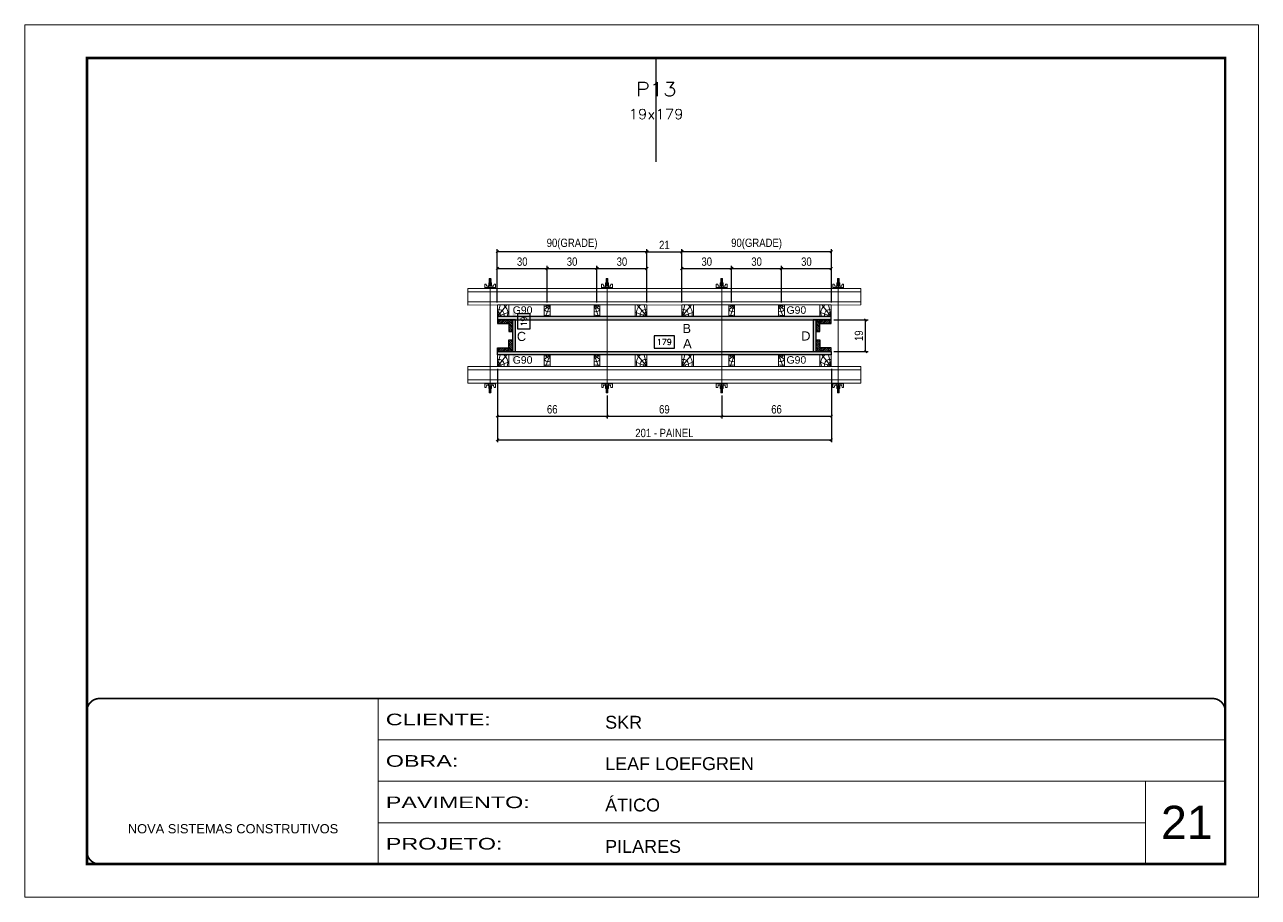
# Model space of a CAD drawing. Extents: x 14400 to 27878, y -21631 to 6985.
# Drawn here: x 14413 to 15898, y 192 to 1242 of the extents above; entities that cross this region are included whole.
import ezdxf
from ezdxf.enums import TextEntityAlignment as Align

# ---------------------------------------------------------------- set-up
doc = ezdxf.new("R2010")
doc.units = 0
for name, pattern in [('CONTINUO', [0]), ('DASHED', [0.75, 0.5, -0.25]), ('HIDDEN', [0.375, 0.25, -0.125])]:
    doc.linetypes.add(name, pattern=pattern)
for name, color, linetype, lineweight in [('CARIMBO', 255, 'Continuous', 9), ('Folhas', 255, 'Continuous', 9), ('Hachura', 251, 'Continuous', 9), ('Madeira', 126, 'Continuous', 18), ('Perfil Metálico', 224, 'Continuous', 18), ('SARRAFO DE PRESSAO', 251, 'DASHED', 9), ('Texto Seção', 7, 'Continuous', 15)]:
    doc.layers.add(name, color=color, linetype=linetype, lineweight=lineweight)
for name, color, linetype in [('CHAPA', 1, 'Continuous'), ('COTA', 241, 'Continuous'), ('MEIO_PONT', 93, 'Continuous'), ('SARRAFO', 251, 'Continuous'), ('Texto de Titulo', 7, 'Continuous'), ('Texto Qtd Sarr', 242, 'Continuous'), ('TEXTO_GERAL', 7, 'Continuous')]:
    doc.layers.add(name, color=color, linetype=linetype)
doc.styles.add('ARIAL', font='arial.ttf')
doc.styles.add('COTA TECNICA 2X', font='techl___.ttf', dxfattribs={"height": 10})
doc.styles.add('ROMANS', font='romans.shx')
doc.styles.add('SANSSERIF', font='sas_____.pfb')
doc.styles.add('Tecnologia', font='')
doc.styles.get('Tecnologia').set_extended_font_data('Forgotten Futurist')
doc.dimstyles.new('SECAO PILAR', dxfattribs={"dimtxt": 10, "dimasz": 3, "dimexe": 3, "dimexo": 3, "dimgap": 3, "dimtad": 1, "dimdec": 1, "dimlfac": 0.5, "dimzin": 12, "dimdsep": 46, "dimtxsty": 'COTA TECNICA 2X', "dimblk1": 'OBLIQUE', "dimblk2": 'OBLIQUE', "dimsah": 1, "dimcen": 0.9, "dimclrd": 256, "dimclre": 256, "dimclrt": 256, "dimadec": 1, "dimazin": 3, "dimtfac": 1, "dimtdec": 1, "dimtmove": 0, "dimatfit": 3, "dimfxl": 1, "dimtolj": 1, "dimtzin": 12, "dimarcsym": 0})
doc.dimstyles.new('SECÇÃO 2', dxfattribs={"dimtxt": 7, "dimasz": 6, "dimexe": 0.18, "dimexo": 2, "dimgap": -4, "dimtad": 3, "dimdec": 1, "dimlfac": 0.5, "dimzin": 12, "dimdsep": 46, "dimtxsty": 'ROMANS', "dimblk": 'ARCHTICK', "dimcen": 0.09, "dimse1": 1, "dimse2": 1, "dimsd1": 1, "dimsd2": 1, "dimclrd": 180, "dimclre": 5, "dimclrt": 1, "dimadec": 0, "dimazin": 3, "dimtfac": 1, "dimtdec": 1, "dimtofl": 0, "dimtmove": 0, "dimatfit": 3, "dimldrblk": 'ARCHTICK', "dimfxl": 1, "dimtolj": 1, "dimtzin": 0, "dimarcsym": 0})
pattern_1 = [(225, (5858.5154, -22042.8167), (1.12253202, -1.12253202), [])]

# ---------------------------------------------------------------- blocks, each defined once
blk = doc.blocks.new('9999999999')
at = {"color": 30, "linetype": 'CONTINUO'}
for p, q in [((98564.6, 34230.2), (98564.6, 34429.4)), ((98564.6, 34379.6), (99584, 34379.6)), ((98564.6, 34329.8), (99488, 34329.8)), ((99584, 34329.8), (99488, 34329.8)), ((99488, 34329.8), (99488, 34230.2)), ((98564.6, 34280), (99488, 34280))]:
    blk.add_line(p, q, dxfattribs=at)
at = {"color": 30, "linetype": 'CONTINUO', "const_width": 2}
blk.add_lwpolyline([(99584, 34230.2), (99584, 34414.4, 0.414214), (99569, 34429.4), (98229, 34429.4, 0.414214), (98214, 34414.4), (98214, 34245.2, 0.414214), (98229, 34230.2), (99584, 34230.2)], format="xyb", dxfattribs=at)
at = {"layer": 'Folhas'}
blk.add_lwpolyline([(98139, 34190.2), (99624, 34190.2), (99624, 35240.2), (98139, 35240.2)], close=True, dxfattribs=at)
at = {"layer": 'Folhas', "color": 30, "const_width": 3}
blk.add_lwpolyline([(98214, 34230.2), (99584, 34230.2), (99584, 35200.2), (98214, 35200.2)], close=True, dxfattribs=at)
at = {"color": 7, "linetype": 'Continuous', "ltscale": 5, "style": 'ARIAL'}
for s, height, p in [('SKR', 15.48, (98837.7, 34393.1)), ('LEAF LOEFGREN', 15.483, (98837.7, 34343.3)), ('ÁTICO', 15.48, (98837.7, 34293.5)), ('NOVA SISTEMAS CONSTRUTIVOS', 11.059, (98263.2, 34267.2)), ('PILARES', 15.48, (98837.7, 34243.7))]:
    blk.add_text(s, height=height, dxfattribs=at).set_placement(p)
at = {"layer": 'Folhas', "color": 7, "style": 'Tecnologia', "width": 1.5}
for s, p in [('CLIENTE:', (98573.7, 34397.2)), ('OBRA:', (98573.7, 34347.3)), ('PAVIMENTO:', (98573.7, 34297.5)), ('PROJETO:', (98573.7, 34247.7))]:
    blk.add_text(s, height=14, dxfattribs=at).set_placement(p)
blk = doc.blocks.new('*D1585')
at = {"layer": 'COTA', "color": 180, "lineweight": -2, "transparency": 16777216}
for p, q in [((15021.9, 893.8), (15006.9, 893.8)), ((15006.9, 893.8), (15006.9, 875.8)), ((15021.9, 875.8), (15021.9, 893.8)), ((15006.9, 875.8), (15021.9, 875.8))]:
    blk.add_line(p, q, dxfattribs=at)
at = {"layer": 'Defpoints', "color": 0, "transparency": 16777216}
for p in [(15021.8, 886.6), (15021.8, 848.6), (15025.9, 848.6)]:
    blk.add_point(p, dxfattribs=at)
at = {"layer": 'COTA', "color": 1, "transparency": 16777216, "insert": (15014.4, 884.8), "char_height": 7, "attachment_point": 5, "rotation": 90, "style": 'ROMANS'}
blk.add_mtext('\\A1;19', dxfattribs=at)
blk = doc.blocks.new('_ArchTick')
at = {"color": 0, "linetype": 'ByBlock', "const_width": 0.15}
blk.add_lwpolyline([(-0.5, -0.5), (0.5, 0.5)], dxfattribs=at)
blk = doc.blocks.new('*D1586')
at = {"layer": 'COTA', "color": 180, "lineweight": -2, "transparency": 16777216}
for p, q in [((15195.8, 867.6), (15171.1, 867.6)), ((15171.1, 867.6), (15171.1, 852.6)), ((15195.8, 852.6), (15195.8, 867.6)), ((15171.1, 852.6), (15195.8, 852.6))]:
    blk.add_line(p, q, dxfattribs=at)
at = {"layer": 'Defpoints', "color": 0, "transparency": 16777216}
for p in [(15004.5, 848.6), (15362.5, 848.6), (15362.5, 848.6)]:
    blk.add_point(p, dxfattribs=at)
at = {"layer": 'COTA', "color": 1, "transparency": 16777216, "insert": (15183.5, 860.1), "char_height": 7, "attachment_point": 5, "style": 'ROMANS'}
blk.add_mtext('\\A1;179', dxfattribs=at)
blk = doc.blocks.new('_Oblique')
at = {"color": 0, "linetype": 'ByBlock', "lineweight": -2}
blk.add_line((-0.5, -0.5), (0.5, 0.5), dxfattribs=at)
blk = doc.blocks.new('*D1587')
at = {"layer": 'COTA', "lineweight": -2, "transparency": 16777216}
for p, q in [((14982.5, 827.6), (14982.5, 739.4)), ((15384.5, 827.6), (15384.5, 739.4)), ((14982.5, 742.4), (15384.5, 742.4))]:
    blk.add_line(p, q, dxfattribs=at)
at = {"layer": 'Defpoints', "color": 0, "transparency": 16777216}
for p in [(14982.5, 830.6), (15384.5, 830.6), (15384.5, 742.4)]:
    blk.add_point(p, dxfattribs=at)
at = {"layer": 'COTA', "lineweight": -2, "transparency": 16777216, "xscale": 3, "yscale": 3, "zscale": 3, "rotation": 180}
blk.add_blockref('_Oblique', (14982.5, 742.4), dxfattribs=at)
at = {"layer": 'COTA', "lineweight": -2, "transparency": 16777216, "xscale": 3, "yscale": 3, "zscale": 3}
blk.add_blockref('_Oblique', (15384.5, 742.4), dxfattribs=at)
at = {"layer": 'COTA', "transparency": 16777216, "insert": (15183.5, 750.5), "char_height": 10, "attachment_point": 5, "style": 'COTA TECNICA 2X'}
blk.add_mtext('\\A1;201 - PAINEL', dxfattribs=at)
blk = doc.blocks.new('*D1588')
at = {"layer": 'COTA', "lineweight": -2, "transparency": 16777216}
for p, q in [((14982.5, 827.6), (14982.5, 767.9)), ((15114.5, 795.8), (15114.5, 767.9)), ((14982.5, 770.9), (15114.5, 770.9))]:
    blk.add_line(p, q, dxfattribs=at)
at = {"layer": 'Defpoints', "color": 0, "transparency": 16777216}
for p in [(14982.5, 830.6), (15114.5, 798.8), (15114.5, 770.9)]:
    blk.add_point(p, dxfattribs=at)
at = {"layer": 'COTA', "lineweight": -2, "transparency": 16777216, "xscale": 3, "yscale": 3, "zscale": 3, "rotation": 180}
blk.add_blockref('_Oblique', (14982.5, 770.9), dxfattribs=at)
at = {"layer": 'COTA', "lineweight": -2, "transparency": 16777216, "xscale": 3, "yscale": 3, "zscale": 3}
blk.add_blockref('_Oblique', (15114.5, 770.9), dxfattribs=at)
at = {"layer": 'COTA', "transparency": 16777216, "insert": (15048.5, 779), "char_height": 10, "attachment_point": 5, "style": 'COTA TECNICA 2X'}
blk.add_mtext('\\A1;66', dxfattribs=at)
blk = doc.blocks.new('*D1589')
at = {"layer": 'COTA', "lineweight": -2, "transparency": 16777216}
for p, q in [((15384.5, 827.6), (15384.5, 767.9)), ((15252.5, 795.8), (15252.5, 767.9)), ((15252.5, 770.9), (15384.5, 770.9))]:
    blk.add_line(p, q, dxfattribs=at)
at = {"layer": 'Defpoints', "color": 0, "transparency": 16777216}
for p in [(15384.5, 830.6), (15252.5, 798.8), (15384.5, 770.9)]:
    blk.add_point(p, dxfattribs=at)
at = {"layer": 'COTA', "lineweight": -2, "transparency": 16777216, "xscale": 3, "yscale": 3, "zscale": 3, "rotation": 180}
blk.add_blockref('_Oblique', (15252.5, 770.9), dxfattribs=at)
at = {"layer": 'COTA', "lineweight": -2, "transparency": 16777216, "xscale": 3, "yscale": 3, "zscale": 3}
blk.add_blockref('_Oblique', (15384.5, 770.9), dxfattribs=at)
at = {"layer": 'COTA', "transparency": 16777216, "insert": (15318.5, 779), "char_height": 10, "attachment_point": 5, "style": 'COTA TECNICA 2X'}
blk.add_mtext('\\A1;66', dxfattribs=at)
blk = doc.blocks.new('C')
at = {"layer": 'Hachura', "color": 0}
for p, q in [((0, 3.22), (0, -3.22)), ((0.45, 3.22), (0, 3.22)), ((0.46, 3.16), (0, 3.16)), ((0.46, 3.05), (0, 3.05)), ((0.46, 2.88), (0, 2.88)), ((0, 2.75), (0, -1.16)), ((0.46, 2.65), (0, 2.65)), ((0.46, 2.23), (0, 2.23)), ((0.46, 1.51), (0, 1.51)), ((0.39, 0.49), (0.17, 0.49)), ((0.45, -3.23), (0.45, 3.22)), ((0.45, 3.22), (2.58, 3.22)), ((1.74, 0.97), (0.45, 0.97)), ((1.45, 0.1), (0.45, 0.1)), ((1.35, 1.94), (1.35, 0.96)), ((2.58, 2.39), (1.47, 2.09)), ((1.74, -0.97), (1.74, 0.97)), ((1.74, 0.97), (1.74, 0.84)), ((1.74, 0.97), (1.74, 0.84)), ((1.74, 0.84), (3.35, 0.84)), ((3.35, 0.45), (1.74, 0.45)), ((2.58, 3.22), (2.58, 2.39)), ((3.32, 0.84), (3.32, -0.84)), ((3.35, 0.84), (3.35, -0.84)), ((3.68, 0.45), (3.35, 0.45)), ((3.84, -0.52), (3.35, 0.45)), ((3.35, 0.06), (3.67, -0.57)), ((3.68, 0.45), (4.16, -0.52)), ((3.72, 0.5), (4.25, -0.57)), ((4.37, -0.55), (3.83, 0.53)), ((4.15, 0.45), (3.93, 0.45)), ((4.42, -0.52), (3.93, 0.45)), ((4.15, 0.45), (4.26, 0.45)), ((4.26, 0.45), (4.74, -0.52)), ((4.3, 0.5), (4.83, -0.57)), ((4.95, -0.55), (4.41, 0.53)), ((4.51, 0.45), (4.84, 0.45)), ((5, -0.52), (4.51, 0.45)), ((4.84, 0.45), (5.32, -0.52)), ((4.88, 0.5), (5.41, -0.57)), ((5.53, -0.55), (4.99, 0.53)), ((5.58, -0.52), (5.09, 0.45)), ((5.42, 0.45), (5.09, 0.45)), ((5.58, -0.52), (5.09, 0.45)), ((5.42, 0.45), (5.74, -0.19)), ((5.46, 0.5), (5.74, -0.07)), ((5.74, 0.19), (5.57, 0.53)), ((5.74, 0.32), (5.68, 0.45)), ((5.68, 0.45), (5.74, 0.45)), ((5.74, 0.45), (5.9, 0.29)), ((5.74, 0.45), (5.74, -0.52)), ((5.9, -0.36), (5.9, 0.29)), ((0.45, 0), (0, 0)), ((0.46, -1.52), (0, -1.52)), ((0.46, -2.23), (0, -2.23)), ((0.46, -2.65), (0, -2.65)), ((0.46, -2.88), (0, -2.88)), ((0.46, -3.05), (0, -3.05)), ((0.46, -3.16), (0, -3.16)), ((0, -3.22), (2.57, -3.22)), ((0.08, -0.48), (0.29, -0.48)), ((0.29, -0.48), (0.4, -0.48)), ((0.45, 0), (0.45, -0.97)), ((0.45, -0.16), (1.45, -0.16)), ((0.45, -0.65), (0.45, -0.32)), ((0.45, -3.23), (0.45, -0.65)), ((0.45, -0.97), (1.74, -0.97)), ((1.35, -1.94), (1.35, -0.97)), ((2.58, -2.39), (1.47, -2.1)), ((3.35, -0.32), (1.74, -0.32)), ((3.35, -0.84), (1.74, -0.84)), ((2.58, -3.23), (2.58, -2.39)), ((3.35, -0.07), (3.58, -0.52)), ((3.35, -0.52), (3.58, -0.52)), ((3.84, -0.52), (4.16, -0.52)), ((4.42, -0.52), (4.74, -0.52)), ((4.63, -0.52), (4.74, -0.52)), ((5, -0.52), (5.32, -0.52)), ((5.58, -0.52), (5.74, -0.52)), ((5.74, -0.52), (5.9, -0.36)), ((5.74, -0.52), (5.74, -0.52))]:
    blk.add_line(p, q, dxfattribs=at)
for centre, radius, start, end in [((1.52, 1.94), 0.161, 104.74356, 180), ((1.44, -0.03), 0.129, 272.69497, 87.30503), ((3.81, 0.39), 0.143, 25.56881, 154.43119), ((4.39, 0.39), 0.143, 25.56881, 154.43119), ((4.97, 0.39), 0.143, 25.56881, 154.43119), ((5.55, 0.39), 0.143, 25.56881, 154.43119), ((0.17, -0.37), 0.174, 221.74404, 317.85924), ((1.52, -1.94), 0.161, 180, 255.25644), ((3.71, -0.4), 0.174, 222.14076, 318.25596), ((4.29, -0.4), 0.174, 222.14076, 318.25596), ((4.87, -0.4), 0.174, 222.14076, 318.25596), ((5.45, -0.4), 0.174, 222.14076, 318.25596), ((5.61, -0.4), 0.174, 317.85924, 318.25596)]:
    blk.add_arc(centre, radius, start, end, dxfattribs=at)
blk = doc.blocks.new('*D1590')
at = {"layer": 'COTA', "lineweight": -2, "transparency": 16777216}
for p, q in [((15114.5, 795.8), (15114.5, 767.9)), ((15252.5, 795.8), (15252.5, 767.9)), ((15114.5, 770.9), (15252.5, 770.9))]:
    blk.add_line(p, q, dxfattribs=at)
at = {"layer": 'Defpoints', "color": 0, "transparency": 16777216}
for p in [(15114.5, 798.8), (15252.5, 798.8), (15252.5, 770.9)]:
    blk.add_point(p, dxfattribs=at)
at = {"layer": 'COTA', "lineweight": -2, "transparency": 16777216, "xscale": 3, "yscale": 3, "zscale": 3, "rotation": 180}
blk.add_blockref('_Oblique', (15114.5, 770.9), dxfattribs=at)
at = {"layer": 'COTA', "lineweight": -2, "transparency": 16777216, "xscale": 3, "yscale": 3, "zscale": 3}
blk.add_blockref('_Oblique', (15252.5, 770.9), dxfattribs=at)
at = {"layer": 'COTA', "transparency": 16777216, "insert": (15183.5, 779), "char_height": 10, "attachment_point": 5, "style": 'COTA TECNICA 2X'}
blk.add_mtext('\\A1;69', dxfattribs=at)
blk = doc.blocks.new('*D1591')
at = {"layer": 'COTA', "lineweight": -2, "transparency": 16777216}
for p, q in [((15204.5, 907.6), (15204.5, 951.5)), ((15264.5, 907.6), (15264.5, 951.5)), ((15204.5, 948.5), (15264.5, 948.5))]:
    blk.add_line(p, q, dxfattribs=at)
at = {"layer": 'Defpoints', "color": 0, "transparency": 16777216}
for p in [(15264.5, 948.5), (15204.5, 904.6), (15264.5, 904.6)]:
    blk.add_point(p, dxfattribs=at)
at = {"layer": 'COTA', "lineweight": -2, "transparency": 16777216, "xscale": 3, "yscale": 3, "zscale": 3, "rotation": 180}
blk.add_blockref('_Oblique', (15204.5, 948.5), dxfattribs=at)
at = {"layer": 'COTA', "lineweight": -2, "transparency": 16777216, "xscale": 3, "yscale": 3, "zscale": 3}
blk.add_blockref('_Oblique', (15264.5, 948.5), dxfattribs=at)
at = {"layer": 'COTA', "transparency": 16777216, "insert": (15234.5, 956.7), "char_height": 10, "attachment_point": 5, "style": 'COTA TECNICA 2X'}
blk.add_mtext('\\A1;30', dxfattribs=at)
blk = doc.blocks.new('*D1592')
at = {"layer": 'COTA', "lineweight": -2, "transparency": 16777216}
for p, q in [((15264.5, 907.6), (15264.5, 951.5)), ((15324.5, 907.6), (15324.5, 951.5)), ((15264.5, 948.5), (15324.5, 948.5))]:
    blk.add_line(p, q, dxfattribs=at)
at = {"layer": 'Defpoints', "color": 0, "transparency": 16777216}
for p in [(15324.5, 948.5), (15264.5, 904.6), (15324.5, 904.6)]:
    blk.add_point(p, dxfattribs=at)
at = {"layer": 'COTA', "lineweight": -2, "transparency": 16777216, "xscale": 3, "yscale": 3, "zscale": 3, "rotation": 180}
blk.add_blockref('_Oblique', (15264.5, 948.5), dxfattribs=at)
at = {"layer": 'COTA', "lineweight": -2, "transparency": 16777216, "xscale": 3, "yscale": 3, "zscale": 3}
blk.add_blockref('_Oblique', (15324.5, 948.5), dxfattribs=at)
at = {"layer": 'COTA', "transparency": 16777216, "insert": (15294.5, 956.7), "char_height": 10, "attachment_point": 5, "style": 'COTA TECNICA 2X'}
blk.add_mtext('\\A1;30', dxfattribs=at)
blk = doc.blocks.new('*D1593')
at = {"layer": 'COTA', "lineweight": -2, "transparency": 16777216}
for p, q in [((15324.5, 907.6), (15324.5, 951.5)), ((15384.5, 907.6), (15384.5, 951.5)), ((15324.5, 948.5), (15384.5, 948.5))]:
    blk.add_line(p, q, dxfattribs=at)
at = {"layer": 'Defpoints', "color": 0, "transparency": 16777216}
for p in [(15384.5, 948.5), (15324.5, 904.6), (15384.5, 904.6)]:
    blk.add_point(p, dxfattribs=at)
at = {"layer": 'COTA', "lineweight": -2, "transparency": 16777216, "xscale": 3, "yscale": 3, "zscale": 3, "rotation": 180}
blk.add_blockref('_Oblique', (15324.5, 948.5), dxfattribs=at)
at = {"layer": 'COTA', "lineweight": -2, "transparency": 16777216, "xscale": 3, "yscale": 3, "zscale": 3}
blk.add_blockref('_Oblique', (15384.5, 948.5), dxfattribs=at)
at = {"layer": 'COTA', "transparency": 16777216, "insert": (15354.5, 956.7), "char_height": 10, "attachment_point": 5, "style": 'COTA TECNICA 2X'}
blk.add_mtext('\\A1;30', dxfattribs=at)
blk = doc.blocks.new('*D1594')
at = {"layer": 'COTA', "lineweight": -2, "transparency": 16777216}
for p, q in [((15204.5, 907.6), (15204.5, 971.7)), ((15384.5, 968.7), (15204.5, 968.7)), ((15384.5, 907.6), (15384.5, 971.7))]:
    blk.add_line(p, q, dxfattribs=at)
at = {"layer": 'Defpoints', "color": 0, "transparency": 16777216}
for p in [(15204.5, 968.7), (15204.5, 904.6), (15384.5, 904.6)]:
    blk.add_point(p, dxfattribs=at)
at = {"layer": 'COTA', "lineweight": -2, "transparency": 16777216, "xscale": 3, "yscale": 3, "zscale": 3, "rotation": 180}
blk.add_blockref('_Oblique', (15204.5, 968.7), dxfattribs=at)
at = {"layer": 'COTA', "lineweight": -2, "transparency": 16777216, "xscale": 3, "yscale": 3, "zscale": 3}
blk.add_blockref('_Oblique', (15384.5, 968.7), dxfattribs=at)
at = {"layer": 'COTA', "transparency": 16777216, "insert": (15294.5, 977.9), "char_height": 10, "attachment_point": 5, "style": 'COTA TECNICA 2X'}
blk.add_mtext('\\A1;90(GRADE)', dxfattribs=at)
blk = doc.blocks.new('*D1595')
at = {"layer": 'COTA', "lineweight": -2, "transparency": 16777216}
for p, q in [((15387.5, 886.6), (15428.8, 886.6)), ((15425.8, 848.6), (15425.8, 886.6)), ((15387.5, 848.6), (15428.8, 848.6))]:
    blk.add_line(p, q, dxfattribs=at)
at = {"layer": 'Defpoints', "color": 0, "transparency": 16777216}
for p in [(15384.5, 886.6), (15425.8, 886.6), (15384.5, 848.6)]:
    blk.add_point(p, dxfattribs=at)
at = {"layer": 'COTA', "lineweight": -2, "transparency": 16777216, "xscale": 3, "yscale": 3, "zscale": 3}
for p, rotation in [((15425.8, 886.6), 90), ((15425.8, 848.6), 270)]:
    blk.add_blockref('_Oblique', p, dxfattribs=dict(at, rotation=rotation))
at = {"layer": 'COTA', "transparency": 16777216, "insert": (15417.7, 867.6), "char_height": 10, "attachment_point": 5, "rotation": 90, "style": 'COTA TECNICA 2X'}
blk.add_mtext('\\A1;19', dxfattribs=at)
blk = doc.blocks.new('PONTALETE')
at = {"layer": 'Madeira'}
for q in [(2.71, 7), (7, 5.76), (7, 1.74)]:
    blk.add_line((0, 0), q, dxfattribs=at)
blk.add_lwpolyline([(0, 0), (7, 0), (7, 7), (0, 7)], close=True, dxfattribs=at)
for centre, radius, start, end in [((2.04, 0.06), 6.23, 37.28179, 109.09128), ((1.09, 0.9), 3.19, 343.60304, 109.98471), ((-0.21, -0.78), 3.09, 14.63219, 86.0383)]:
    blk.add_arc(centre, radius, start, end, dxfattribs=at)
blk = doc.blocks.new('MEIO PONTALETE')
at = {"layer": 'Madeira'}
for q in [(2.71, 7), (3.5, 2.88), (3.5, 0.87)]:
    blk.add_line((0, 0), q, dxfattribs=at)
blk.add_lwpolyline([(0, 0), (3.5, 0), (3.5, 7), (0, 7)], close=True, dxfattribs=at)
for centre, radius, start, end in [((2.04, 0.06), 6.23, 76.44987, 109.09128), ((1.09, 0.9), 3.19, 40.90626, 109.98471), ((-0.21, -0.78), 3.09, 14.63219, 86.0383)]:
    blk.add_arc(centre, radius, start, end, dxfattribs=at)
blk = doc.blocks.new('*D1596')
at = {"layer": 'COTA', "lineweight": -2, "transparency": 16777216}
for p, q in [((14982.4, 907.6), (14982.4, 951.5)), ((15042.4, 907.6), (15042.4, 951.5)), ((14982.4, 948.5), (15042.4, 948.5))]:
    blk.add_line(p, q, dxfattribs=at)
at = {"layer": 'Defpoints', "color": 0, "transparency": 16777216}
for p in [(15042.4, 948.5), (14982.4, 904.6), (15042.4, 904.6)]:
    blk.add_point(p, dxfattribs=at)
at = {"layer": 'COTA', "lineweight": -2, "transparency": 16777216, "xscale": 3, "yscale": 3, "zscale": 3, "rotation": 180}
blk.add_blockref('_Oblique', (14982.4, 948.5), dxfattribs=at)
at = {"layer": 'COTA', "lineweight": -2, "transparency": 16777216, "xscale": 3, "yscale": 3, "zscale": 3}
blk.add_blockref('_Oblique', (15042.4, 948.5), dxfattribs=at)
at = {"layer": 'COTA', "transparency": 16777216, "insert": (15012.4, 956.7), "char_height": 10, "attachment_point": 5, "style": 'COTA TECNICA 2X'}
blk.add_mtext('\\A1;30', dxfattribs=at)
blk = doc.blocks.new('*D1597')
at = {"layer": 'COTA', "lineweight": -2, "transparency": 16777216}
for p, q in [((15042.4, 907.6), (15042.4, 951.5)), ((15102.4, 907.6), (15102.4, 951.5)), ((15042.4, 948.5), (15102.4, 948.5))]:
    blk.add_line(p, q, dxfattribs=at)
at = {"layer": 'Defpoints', "color": 0, "transparency": 16777216}
for p in [(15102.4, 948.5), (15042.4, 904.6), (15102.4, 904.6)]:
    blk.add_point(p, dxfattribs=at)
at = {"layer": 'COTA', "lineweight": -2, "transparency": 16777216, "xscale": 3, "yscale": 3, "zscale": 3, "rotation": 180}
blk.add_blockref('_Oblique', (15042.4, 948.5), dxfattribs=at)
at = {"layer": 'COTA', "lineweight": -2, "transparency": 16777216, "xscale": 3, "yscale": 3, "zscale": 3}
blk.add_blockref('_Oblique', (15102.4, 948.5), dxfattribs=at)
at = {"layer": 'COTA', "transparency": 16777216, "insert": (15072.4, 956.7), "char_height": 10, "attachment_point": 5, "style": 'COTA TECNICA 2X'}
blk.add_mtext('\\A1;30', dxfattribs=at)
blk = doc.blocks.new('*D1598')
at = {"layer": 'COTA', "lineweight": -2, "transparency": 16777216}
for p, q in [((15102.4, 907.6), (15102.4, 951.5)), ((15162.4, 907.6), (15162.4, 951.5)), ((15102.4, 948.5), (15162.4, 948.5))]:
    blk.add_line(p, q, dxfattribs=at)
at = {"layer": 'Defpoints', "color": 0, "transparency": 16777216}
for p in [(15162.4, 948.5), (15102.4, 904.6), (15162.4, 904.6)]:
    blk.add_point(p, dxfattribs=at)
at = {"layer": 'COTA', "lineweight": -2, "transparency": 16777216, "xscale": 3, "yscale": 3, "zscale": 3, "rotation": 180}
blk.add_blockref('_Oblique', (15102.4, 948.5), dxfattribs=at)
at = {"layer": 'COTA', "lineweight": -2, "transparency": 16777216, "xscale": 3, "yscale": 3, "zscale": 3}
blk.add_blockref('_Oblique', (15162.4, 948.5), dxfattribs=at)
at = {"layer": 'COTA', "transparency": 16777216, "insert": (15132.4, 956.7), "char_height": 10, "attachment_point": 5, "style": 'COTA TECNICA 2X'}
blk.add_mtext('\\A1;30', dxfattribs=at)
blk = doc.blocks.new('*D1599')
at = {"layer": 'COTA', "lineweight": -2, "transparency": 16777216}
for p, q in [((14982.4, 907.6), (14982.4, 971.7)), ((15162.4, 968.7), (14982.4, 968.7)), ((15162.4, 907.6), (15162.4, 971.7))]:
    blk.add_line(p, q, dxfattribs=at)
at = {"layer": 'Defpoints', "color": 0, "transparency": 16777216}
for p in [(14982.4, 968.7), (14982.4, 904.6), (15162.4, 904.6)]:
    blk.add_point(p, dxfattribs=at)
at = {"layer": 'COTA', "lineweight": -2, "transparency": 16777216, "xscale": 3, "yscale": 3, "zscale": 3, "rotation": 180}
blk.add_blockref('_Oblique', (14982.4, 968.7), dxfattribs=at)
at = {"layer": 'COTA', "lineweight": -2, "transparency": 16777216, "xscale": 3, "yscale": 3, "zscale": 3}
blk.add_blockref('_Oblique', (15162.4, 968.7), dxfattribs=at)
at = {"layer": 'COTA', "transparency": 16777216, "insert": (15072.4, 977.9), "char_height": 10, "attachment_point": 5, "style": 'COTA TECNICA 2X'}
blk.add_mtext('\\A1;90(GRADE)', dxfattribs=at)
blk = doc.blocks.new('*D1600')
at = {"layer": 'COTA', "lineweight": -2, "transparency": 16777216}
for p, q in [((15162.5, 907.6), (15162.5, 971.7)), ((15162.5, 968.7), (15204.5, 968.7)), ((15204.5, 907.6), (15204.5, 971.7))]:
    blk.add_line(p, q, dxfattribs=at)
at = {"layer": 'Defpoints', "color": 0, "transparency": 16777216}
for p in [(15204.5, 968.7), (15162.5, 904.6), (15204.5, 904.6)]:
    blk.add_point(p, dxfattribs=at)
at = {"layer": 'COTA', "lineweight": -2, "transparency": 16777216, "xscale": 3, "yscale": 3, "zscale": 3, "rotation": 180}
blk.add_blockref('_Oblique', (15162.5, 968.7), dxfattribs=at)
at = {"layer": 'COTA', "lineweight": -2, "transparency": 16777216, "xscale": 3, "yscale": 3, "zscale": 3}
blk.add_blockref('_Oblique', (15204.5, 968.7), dxfattribs=at)
at = {"layer": 'COTA', "transparency": 16777216, "insert": (15183.5, 976.8), "char_height": 10, "attachment_point": 5, "style": 'COTA TECNICA 2X'}
blk.add_mtext('\\A1;21', dxfattribs=at)
blk = doc.blocks.new('titulo1')
at = {"layer": 'Defpoints', "color": 252, "linetype": 'HIDDEN', "ltscale": 2}
blk.add_line((0, 0), (0, 125), dxfattribs=at)
at = {"layer": 'Defpoints', "style": 'ROMANS', "oblique": 15}
blk.add_attdef('FOLHA', text='', height=10, dxfattribs=at).set_placement((0, 15.6), align=Align.MIDDLE_CENTER)
at = {"layer": 'Texto Qtd Sarr', "color": 3, "style": 'ROMANS', "oblique": 15}
for tag, height, p in [('TITULO', 17, (0, 71.4)), ('SEÇÃO', 12, (0, 41.5))]:
    blk.add_attdef(tag, text='', height=height, dxfattribs=at).set_placement(p, align=Align.MIDDLE_CENTER)

msp = doc.modelspace()

# ---------------------------------------------------------------- hatches: boundary and pattern name
at = {"layer": 'Hachura'}
h = msp.add_hatch(color=256, dxfattribs=at)
h.dxf.hatch_style = 1
h.paths.add_polyline_path([(15000.867, 836.591), (15004.467, 836.591), (15004.467, 895.591), (15000.867, 895.591)])
h = msp.add_hatch(color=256, dxfattribs=at)
h.dxf.hatch_style = 1
h.paths.add_polyline_path([(15384.467, 886.591), (15384.467, 890.591), (14982.467, 890.591), (14982.467, 886.591)])
h = msp.add_hatch(dxfattribs=at)
h.set_pattern_fill('ANSI31', color=256, scale=0.5, angle=180, style=0)
h.set_pattern_definition(pattern_1)
h.paths.add_polyline_path([(14996.467, 886.591), (14996.467, 882.191), (14982.467, 882.191), (14982.467, 886.591)])
h = msp.add_hatch(dxfattribs=at)
h.set_pattern_fill('ANSI31', color=256, scale=0.5, angle=270, style=0)
h.set_pattern_definition([(315, (37892.2754, -8616.3604), (1.12253202, 1.12253202), [])])
h.paths.add_polyline_path([(15000.867, 872.591), (14996.467, 872.591), (14996.467, 886.591), (15000.867, 886.591)])
h = msp.add_hatch(color=256, dxfattribs=at)
h.dxf.hatch_style = 1
h.paths.add_polyline_path([(15362.467, 848.591), (15366.067, 848.591), (15366.067, 886.591), (15362.467, 886.591)])
h = msp.add_hatch(dxfattribs=at)
h.set_pattern_fill('ANSI31', color=256, scale=0.5, angle=270, style=0)
h.set_pattern_definition([(315, (38261.8754, -8616.3604), (1.12253202, 1.12253202), [])])
h.paths.add_polyline_path([(15370.467, 872.591), (15366.067, 872.591), (15366.067, 886.591), (15370.467, 886.591)])
h = msp.add_hatch(dxfattribs=at)
h.set_pattern_fill('ANSI31', color=256, scale=0.5, angle=180, style=0)
h.set_pattern_definition([(225, (6246.5154, -22042.8167), (1.12253202, -1.12253202), [])])
h.paths.add_polyline_path([(15384.467, 886.591), (15384.467, 882.191), (15370.467, 882.191), (15370.467, 886.591)])
h = msp.add_hatch(dxfattribs=at)
h.set_pattern_fill('ANSI31', color=256, scale=0.5, angle=270, style=0)
h.set_pattern_definition([(315, (37892.2754, -8604.3604), (1.12253202, 1.12253202), [])])
h.paths.add_polyline_path([(15000.867, 862.591), (14996.467, 862.591), (14996.467, 848.591), (15000.867, 848.591)])
h = msp.add_hatch(dxfattribs=at)
h.set_pattern_fill('ANSI31', color=256, scale=0.5, angle=270, style=0)
h.set_pattern_definition([(315, (38261.8754, -8604.3604), (1.12253202, 1.12253202), [])])
h.paths.add_polyline_path([(15370.467, 862.591), (15366.067, 862.591), (15366.067, 848.591), (15370.467, 848.591)])
h = msp.add_hatch(dxfattribs=at)
h.set_pattern_fill('ANSI31', color=256, scale=0.5, angle=180, style=0)
h.set_pattern_definition(pattern_1)
h.paths.add_polyline_path([(14996.467, 848.591), (14996.467, 852.991), (14982.467, 852.991), (14982.467, 848.591)])
h = msp.add_hatch(color=256, dxfattribs=at)
h.dxf.hatch_style = 1
h.paths.add_polyline_path([(15384.467, 848.591), (15384.467, 844.591), (14982.467, 844.591), (14982.467, 848.591)])
h = msp.add_hatch(dxfattribs=at)
h.set_pattern_fill('ANSI31', color=256, scale=0.5, angle=180, style=0)
h.set_pattern_definition([(225, (5881.5154, -22042.8167), (1.12253202, -1.12253202), [])])
h.paths.add_polyline_path([(15370.467, 848.591), (15370.467, 852.991), (15384.467, 852.991), (15384.467, 848.591)])

# ---------------------------------------------------------------- linework, layer by layer
at = {"layer": 'CHAPA'}
for points in [[(15384.467, 886.591), (15384.467, 890.591), (14982.467, 890.591), (14982.467, 886.591)], [(15362.467, 848.591), (15366.067, 848.591), (15366.067, 886.591), (15362.467, 886.591)], [(15384.467, 848.591), (15384.467, 844.591), (14982.467, 844.591), (14982.467, 848.591)]]:
    msp.add_lwpolyline(points, close=True, dxfattribs=at)
msp.add_lwpolyline([(15000.867, 848.591), (15004.467, 848.591), (15004.467, 886.591), (15000.867, 886.591), (15000.867, 848.591)], dxfattribs=at)
at = {"layer": 'Hachura'}
for p, q in [((14973.778, 799.821), (14973.778, 931.562)), ((15114.468, 799.821), (15114.468, 931.562)), ((15252.468, 799.821), (15252.468, 931.562)), ((15392.856, 799.821), (15392.856, 931.562))]:
    msp.add_line(p, q, dxfattribs=at)
at = {"layer": 'Madeira'}
for points in [[(14982.467, 890.591), (14982.467, 904.591), (15162.467, 904.591), (15162.467, 890.591)], [(15204.467, 890.591), (15204.467, 904.591), (15384.467, 904.591), (15384.467, 890.591)], [(14982.467, 830.591), (14982.467, 844.591), (15162.467, 844.591), (15162.467, 830.591)], [(15204.467, 830.591), (15204.467, 844.591), (15384.467, 844.591), (15384.467, 830.591)]]:
    msp.add_lwpolyline(points, close=True, dxfattribs=at)
at = {"layer": 'Perfil Metálico'}
for p, q in [((15420.185, 920.532), (14946.749, 920.532)), ((15420.185, 908.532), (14946.749, 908.532)), ((15420.185, 826.591), (14946.749, 826.591)), ((15420.185, 814.591), (14946.749, 814.591))]:
    msp.add_line(p, q, dxfattribs=at)
for points in [[(15420.185, 904.592), (15420.185, 924.592), (14946.749, 924.532), (14946.749, 904.532)], [(14946.749, 830.591), (14946.749, 810.591), (15420.185, 810.651), (15420.185, 830.651)]]:
    msp.add_lwpolyline(points, close=True, dxfattribs=at)
at = {"layer": 'SARRAFO'}
for points in [[(14996.467, 886.591), (14982.467, 886.591), (14982.467, 882.191), (14996.467, 882.191)], [(15000.867, 886.591), (14996.467, 886.591), (14996.467, 872.591), (15000.867, 872.591)], [(15370.467, 882.191), (15384.467, 882.191), (15384.467, 886.591), (15370.467, 886.591)], [(15000.867, 848.591), (14996.467, 848.591), (14996.467, 862.591), (15000.867, 862.591)], [(14996.467, 848.591), (14982.467, 848.591), (14982.467, 852.991), (14996.467, 852.991)], [(15370.467, 848.591), (15384.467, 848.591), (15384.467, 852.991), (15370.467, 852.991)]]:
    msp.add_lwpolyline(points, dxfattribs=at)
for points in [[(15366.067, 886.591), (15366.067, 872.591), (15370.467, 872.591), (15370.467, 886.591)], [(15366.067, 848.591), (15366.067, 862.591), (15370.467, 862.591), (15370.467, 848.591)]]:
    msp.add_lwpolyline(points, close=True, dxfattribs=at)

# ---------------------------------------------------------------- block references
at = {"layer": 'Hachura', "linetype": 'Continuous', "yscale": 2, "zscale": 2}
for p, xscale, rotation in [((14973.787, 924.562), -2, 270), ((15114.458, 924.562), 2, 90.00000000000001), ((15252.458, 924.562), 2, 90.00000000000001), ((15392.847, 924.562), 2, 90.00000000000001), ((14973.779, 810.621), 2, 270), ((15114.467, 810.621), -2, 90), ((15252.467, 810.621), -2, 90), ((15392.856, 810.621), -2, 90)]:
    msp.add_blockref('C', p, dxfattribs=dict(at, xscale=xscale, rotation=rotation))
at = {"layer": 'MEIO_PONT'}
for name, p, xscale, yscale, zscale, rotation in [('PONTALETE', (14982.467, 890.591), -2, 2, 2, 270), ('MEIO PONTALETE', (15045.967, 904.591), 1.999999997962732, 1.999999997962732, 1.999999997962732, 180), ('MEIO PONTALETE', (15098.967, 904.591), -1.999999997962732, 1.999999997962732, 1.999999997962732, 180), ('PONTALETE', (15162.467, 890.591), 2, 2, 2, 89.99999999999997), ('PONTALETE', (15204.467, 890.591), -2, 2, 2, 270), ('MEIO PONTALETE', (15267.967, 904.591), 1.999999997962732, 1.999999997962732, 1.999999997962732, 180), ('MEIO PONTALETE', (15320.967, 904.591), -1.999999997962732, 1.999999997962732, 1.999999997962732, 180), ('PONTALETE', (15384.467, 890.591), 2, 2, 2, 89.99999999999997), ('PONTALETE', (14982.467, 830.591), -2, 2, 2, 270), ('MEIO PONTALETE', (15045.967, 844.591), 1.999999997962732, 1.999999997962732, 1.999999997962732, 180), ('MEIO PONTALETE', (15098.967, 844.591), -1.999999997962732, 1.999999997962732, 1.999999997962732, 180), ('PONTALETE', (15162.467, 830.591), 2, 2, 2, 89.99999999999997), ('PONTALETE', (15204.467, 830.591), -2, 2, 2, 270), ('MEIO PONTALETE', (15267.967, 844.591), 1.999999997962732, 1.999999997962732, 1.999999997962732, 180), ('MEIO PONTALETE', (15320.967, 844.591), -1.999999997962732, 1.999999997962732, 1.999999997962732, 180), ('PONTALETE', (15384.467, 830.591), 2, 2, 2, 89.99999999999997)]:
    msp.add_blockref(name, p, dxfattribs=dict(at, xscale=xscale, yscale=yscale, zscale=zscale, rotation=rotation))
at = {"layer": 'SARRAFO DE PRESSAO', "color": 6, "linetype": 'ByBlock'}
msp.add_blockref('9999999999', (-83725.511, -33998.353), dxfattribs=at)
at = {"layer": 'Texto Seção'}
ref = msp.add_blockref('titulo1', (15173.467, 1076.852), dxfattribs=at)
ref.add_attrib('TITULO', 'P13', dxfattribs={"layer": 'Texto de Titulo', "color": 7, "height": 17, "style": 'ROMANS', "width": 1.1}).set_placement((15173.467, 1164.352), align=Align.MIDDLE_CENTER)
ref.add_attrib('SEÇÃO', '19x179', dxfattribs={"layer": 'Texto de Titulo', "color": 7, "height": 12, "style": 'ROMANS', "width": 1.1}).set_placement((15173.467, 1134.352), align=Align.MIDDLE_CENTER)

# ---------------------------------------------------------------- texts
at = {"layer": 'CARIMBO', "style": 'ARIAL'}
msp.add_text('21', height=40, dxfattribs=at).set_placement((15781.328, 261.996))
at = {"layer": 'TEXTO_GERAL', "color": 0, "linetype": 'Continuous', "style": 'SANSSERIF'}
for p in [(15000.967, 898.486), (15330.504, 898.486), (15000.967, 838.486), (15330.504, 838.486)]:
    msp.add_text('G90', height=9, dxfattribs=at).set_placement(p, align=Align.MIDDLE_LEFT)
at = {"layer": 'TEXTO_GERAL', "style": 'ARIAL'}
for s, p in [('B', (15210.459, 876.341)), ('C', (15011.484, 866.736)), ('A', (15211.205, 858.111)), ('D', (15353.827, 867.315))]:
    msp.add_text(s, height=11, dxfattribs=at).set_placement(p, align=Align.MIDDLE_CENTER)

# ---------------------------------------------------------------- dimensions: what is measured, and where the dimension line sits
at = {"layer": 'COTA'}
for base, p1, p2, text, picture, middle in [((14982.446, 968.714), (15162.443, 904.587), (14982.446, 904.591), '<>(GRADE)', '*D1599', (15072.445, 977.934)), ((15204.467, 968.714), (15384.464, 904.588), (15204.467, 904.591), '<>(GRADE)', '*D1594', (15294.466, 977.934)), ((15384.467, 742.43), (14982.467, 830.601), (15384.467, 830.641), '<> - PAINEL', '*D1587', (15183.467, 750.533))]:
    dim = msp.add_linear_dim(base=base, p1=p1, p2=p2, text=text, dimstyle='SECAO PILAR', dxfattribs=at)
    dim.commit()
    dim.dimension.update_dxf_attribs({"geometry": picture, "text_midpoint": middle})
for base, p1, p2, picture, middle in [((15204.467, 968.713), (15162.467, 904.56), (15204.467, 904.56), '*D1600', (15183.467, 976.771)), ((15042.446, 948.518), (14982.446, 904.591), (15042.446, 904.591), '*D1596', (15012.446, 956.738)), ((15102.446, 948.518), (15042.446, 904.591), (15102.446, 904.591), '*D1597', (15072.446, 956.738)), ((15162.446, 948.518), (15102.446, 904.591), (15162.446, 904.587), '*D1598', (15132.446, 956.738)), ((15264.467, 948.518), (15204.467, 904.591), (15264.467, 904.591), '*D1591', (15234.467, 956.738)), ((15324.467, 948.518), (15264.467, 904.591), (15324.467, 904.591), '*D1592', (15294.467, 956.738)), ((15384.467, 948.518), (15324.467, 904.591), (15384.467, 904.587), '*D1593', (15354.467, 956.738)), ((15114.535, 770.854), (14982.467, 830.591), (15114.535, 798.821), '*D1588', (15048.501, 778.956)), ((15384.467, 770.854), (15252.535, 798.821), (15384.467, 830.591), '*D1589', (15318.501, 778.956)), ((15252.535, 770.854), (15114.535, 798.821), (15252.535, 798.821), '*D1590', (15183.535, 778.986))]:
    dim = msp.add_linear_dim(base=base, p1=p1, p2=p2, dimstyle='SECAO PILAR', dxfattribs=at)
    dim.commit()
    dim.dimension.update_dxf_attribs({"geometry": picture, "text_midpoint": middle})
dim = msp.add_linear_dim(base=(15025.882, 848.591), p1=(15021.787, 886.591), p2=(15021.787, 848.591), angle=270, dimstyle='SECÇÃO 2', dxfattribs=at)
dim.commit()
dim.dimension.update_dxf_attribs({"geometry": '*D1585', "text_midpoint": (15025.882, 884.796), "dimtype": 160})
dim = msp.add_linear_dim(base=(15425.768, 886.591), p1=(15384.467, 848.591), p2=(15384.47, 886.591), angle=90, dimstyle='SECAO PILAR', dxfattribs=at)
dim.commit()
dim.dimension.update_dxf_attribs({"geometry": '*D1595', "text_midpoint": (15417.68, 867.591)})
dim = msp.add_linear_dim(base=(15362.467, 848.591), p1=(15004.467, 848.591), p2=(15362.467, 848.591), dimstyle='SECÇÃO 2', dxfattribs=at)
dim.commit()
dim.dimension.update_dxf_attribs({"geometry": '*D1586', "text_midpoint": (15183.467, 848.591), "dimtype": 160})

doc.saveas('drawing.dxf')
